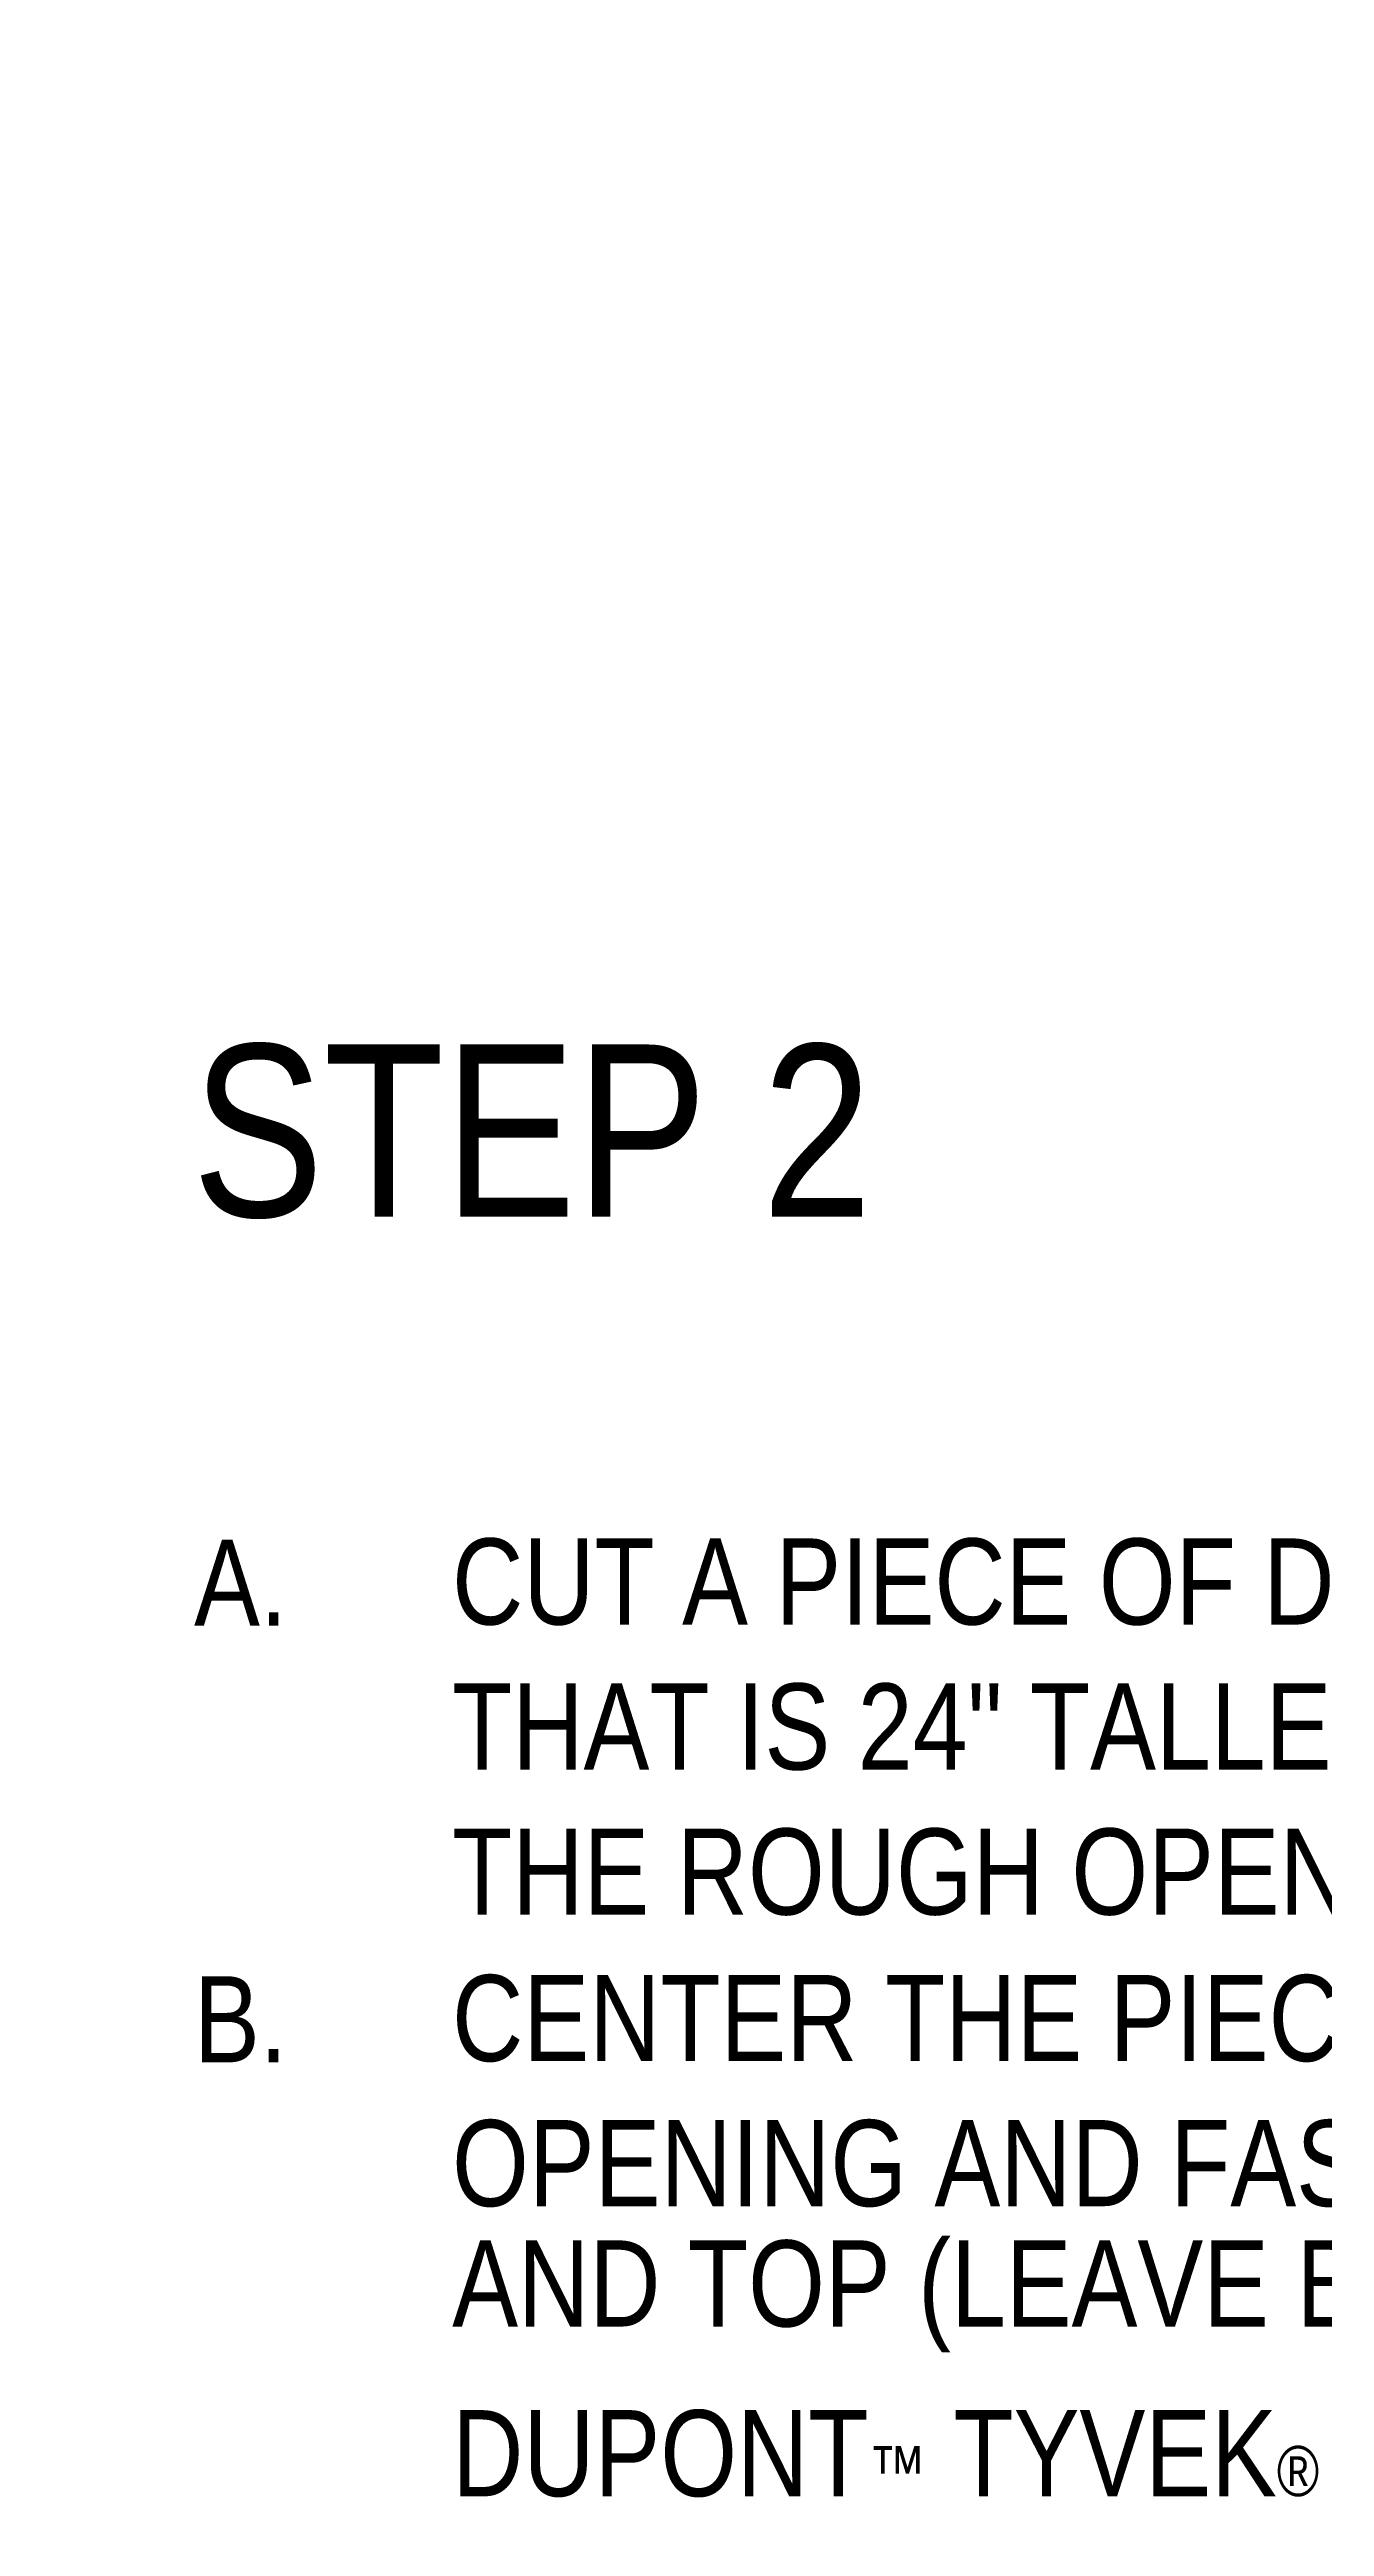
# Model space of a CAD drawing. Extents: x -1392 to 5791, y -3809 to 1722.
# Drawn here: x 555.9 to 722.5, y -103.8 to 219.8 of the extents above; entities that cross this region are included whole.
import ezdxf

# ---------------------------------------------------------------- set-up
doc = ezdxf.new("R2010")
doc.units = 0
doc.header["$MEASUREMENT"] = 0
doc.layers.add('.ATI-TEXT', color=7, linetype='Continuous', lineweight=0)
doc.layers.add('G-ANNO-TTLB', color=7, linetype='Continuous', lineweight=0)

msp = doc.modelspace()

# ---------------------------------------------------------------- hatches: boundary and pattern name
at = {"layer": 'G-ANNO-TTLB', "true_color": 0xff00ff, "transparency": 33554687}
h = msp.add_hatch(color=6, dxfattribs=at)
edge = h.paths.add_edge_path()
edge.add_spline(control_points=[(1773.02, -796.5), (1773.02, -796.5), (-1156.5, -796.5), (-1156.5, -796.5), (-1156.5, -796.5), (-1156.5, 1660.5), (-1156.5, 1660.5), (-1156.5, 1660.5), (1773.02, 1660.5), (1773.02, 1660.5), (1773.02, 1660.5), (1773.02, -796.5), (1773.02, -796.5)], knot_values=[0, 0, 0, 0, 1, 1, 1, 2, 2, 2, 3, 3, 3, 4, 4, 4, 4], degree=3, periodic=0)
edge = h.paths.add_edge_path()
edge.add_spline(control_points=[(-1147.5, 1651.5), (-1147.5, 1651.5), (-1147.5, -787.5), (-1147.5, -787.5), (-1147.5, -787.5), (1764.02, -787.5), (1764.02, -787.5), (1764.02, -787.5), (1764.02, 1651.5), (1764.02, 1651.5), (1764.02, 1651.5), (-1147.5, 1651.5), (-1147.5, 1651.5)], knot_values=[0, 0, 0, 0, 1, 1, 1, 2, 2, 2, 3, 3, 3, 4, 4, 4, 4], degree=3, periodic=0)
edge.add_line((-1147.5, 1651.5), (-1147.5, 1651.5))

# ---------------------------------------------------------------- linework, layer by layer
at = {"layer": 'G-ANNO-TTLB'}
for points in [[(1773.02, -796.5), (1773.02, -796.5), (-1156.5, -796.5), (-1156.5, -796.5), (-1156.5, -796.5), (-1156.5, 1660.5), (-1156.5, 1660.5), (-1156.5, 1660.5), (1773.02, 1660.5), (1773.02, 1660.5), (1773.02, 1660.5), (1773.02, -796.5), (1773.02, -796.5)], [(-1147.5, 1651.5), (-1147.5, 1651.5), (-1147.5, -787.5), (-1147.5, -787.5), (-1147.5, -787.5), (1764.02, -787.5), (1764.02, -787.5), (1764.02, -787.5), (1764.02, 1651.5), (1764.02, 1651.5), (1764.02, 1651.5), (-1147.5, 1651.5), (-1147.5, 1651.5)]]:
    msp.add_open_spline(points, degree=3, knots=[0, 0, 0, 0, 1, 1, 1, 2, 2, 2, 3, 3, 3, 4, 4, 4, 4], dxfattribs=at)

# ---------------------------------------------------------------- texts
at = {"layer": '.ATI-TEXT', "char_height": 0.2, "attachment_point": 7}
for s, insert in [('\\C18;\\c0;\\FArial Narrow|b0|i0|c1;\\H22.499999;\\W1.000000;STEP 2', (574.54, 66.99)), ('\\C18;\\c0;\\FArial Narrow|b0|i0|c1;\\H11.249999;\\W1.000000;A.', (574.81, 13.86)), ('\\C18;\\c0;\\FArial Narrow|b0|i0|c1;\\H11.249999;\\W1.000000;CUT A PIECE OF DUPONT\\H6.558750;™\\H11.249999; TYVEK\\H6.558750;®\\H11.249999; WRB ', (608.51, 13.86)), ('\\C18;\\c0;\\FArial Narrow|b0|i0|c1;\\H11.250226;\\W1.000000;THAT IS 24" TALLER AND 24" WIDER THAN', (608.51, -5.09)), ('\\C18;\\c0;\\FArial Narrow|b0|i0|c1;\\H11.250226;\\W1.000000;THE ROUGH OPENING OF THE WINDOW.', (608.51, -24.04)), ('\\C18;\\c0;\\FArial Narrow|b0|i0|c1;\\H11.250226;\\W1.000000;B.', (574.8, -43.18)), ('\\C18;\\c0;\\FArial Narrow|b0|i0|c1;\\H11.250226;\\W1.000000;CENTER THE PIECE OVER THE ROUGH', (608.51, -43.18)), ('\\C18;\\c0;\\FArial Narrow|b0|i0|c1;\\H11.250226;\\W1.000000;OPENING AND FASTEN ALONG THE SIDES', (608.51, -62.13)), ('\\C18;\\c0;\\FArial Narrow|b0|i0|c1;\\H11.250226;\\W1.000000;AND TOP (LEAVE BOTTOM UNFASTENED).', (608.53, -81.08)), ('\\C18;\\c0;\\FArial Narrow|b0|i0|c1;\\H11.250226;\\W1.000000;DUPONT\\H6.558750;™\\H11.249999; TYVEK\\H6.558750;®\\H11.249999; WRAP CAP FASTENERS', (608.51, -100.03))]:
    msp.add_mtext(s, dxfattribs=dict(at, insert=insert))

doc.saveas('drawing.dxf')
